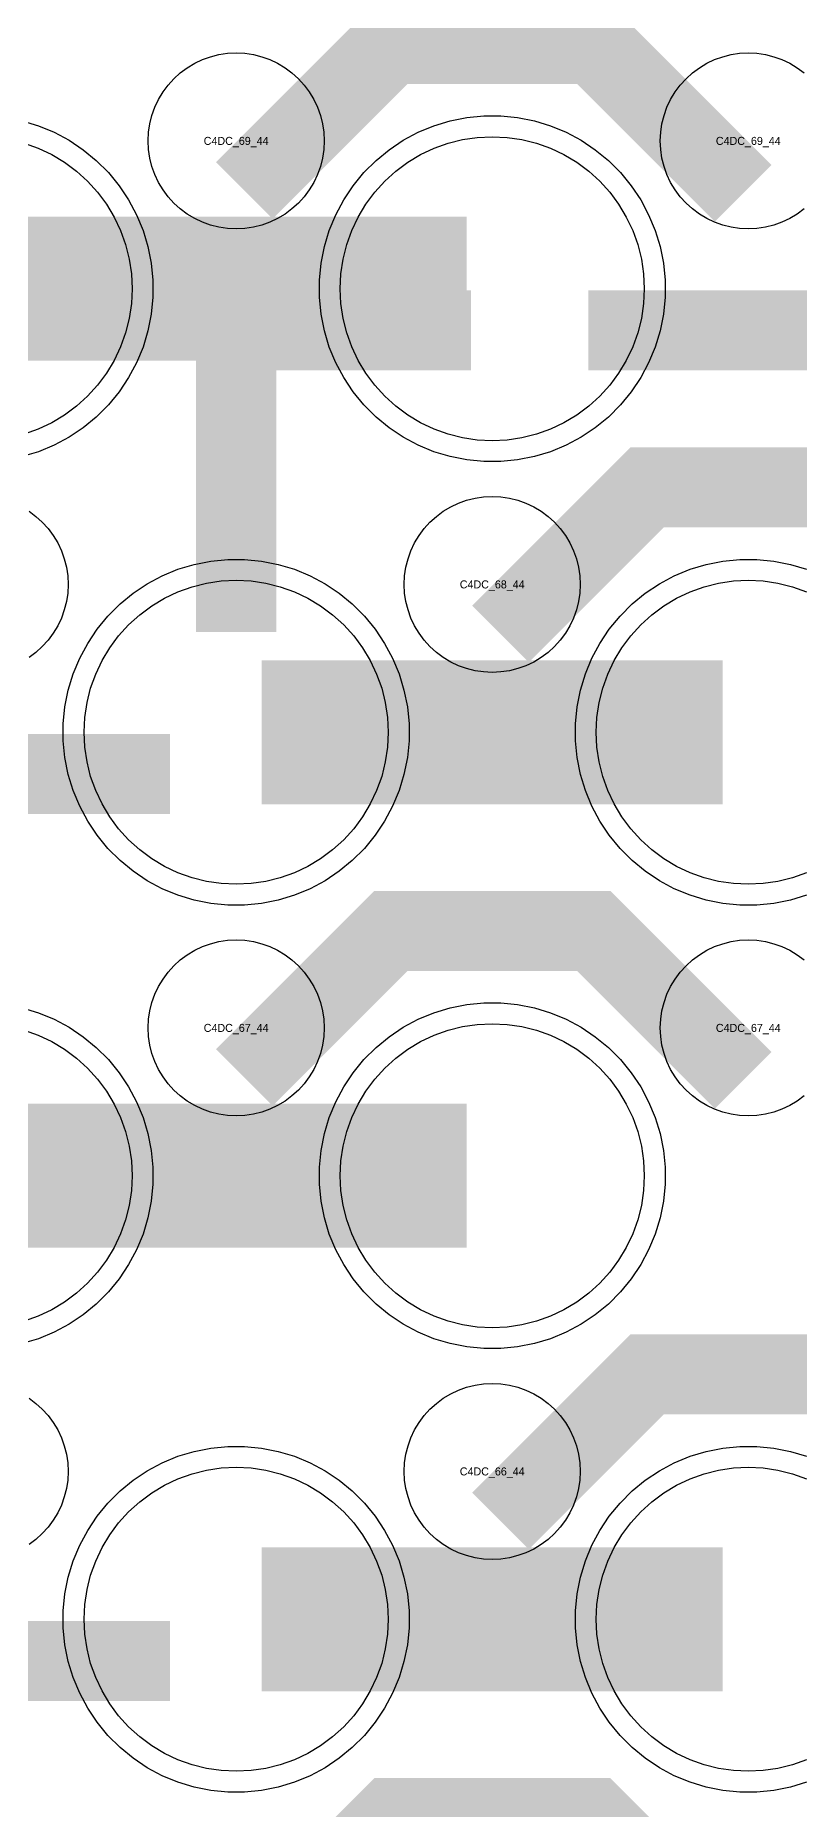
# Model space of a CAD drawing. Extents: x -11880 to 11880, y -14992 to 14992.
# Drawn here: x 2017 to 2256, y -5754 to -5200 of the extents above; entities that cross this region are included whole.
import ezdxf
from ezdxf.enums import TextEntityAlignment as Align

# ---------------------------------------------------------------- set-up
doc = ezdxf.new("R2010")
doc.units = 0
doc.header["$MEASUREMENT"] = 0
for name, color, linetype in [('GDS_775_DT_237', 138, 'CONTINUOUS'), ('RDL1_FS', 34, 'CONTINUOUS'), ('RDL_BS', 160, 'CONTINUOUS')]:
    doc.layers.add(name, color=color, linetype=linetype)

msp = doc.modelspace()

# ---------------------------------------------------------------- linework, layer by layer
at = {"layer": 'RDL1_FS', "color": 241, "true_color": 0xf7abae}
for points in [[(2160, -5326.154), (2155.343, -5325.925), (2150.732, -5325.241), (2146.209, -5324.109), (2141.819, -5322.537), (2137.605, -5320.545), (2133.605, -5318.147), (2129.86, -5315.369), (2126.406, -5312.239), (2123.276, -5308.785), (2120.498, -5305.04), (2118.1, -5301.04), (2116.108, -5296.826), (2114.536, -5292.436), (2113.404, -5287.913), (2112.72, -5283.302), (2112.491, -5278.645), (2112.72, -5273.988), (2113.404, -5269.377), (2114.536, -5264.854), (2116.108, -5260.464), (2118.1, -5256.25), (2120.498, -5252.25), (2123.276, -5248.505), (2126.406, -5245.051), (2129.86, -5241.921), (2133.605, -5239.143), (2137.605, -5236.745), (2141.819, -5234.753), (2146.209, -5233.181), (2150.732, -5232.049), (2155.343, -5231.365), (2160, -5231.136), (2164.657, -5231.365), (2169.268, -5232.049), (2173.791, -5233.181), (2178.181, -5234.753), (2182.395, -5236.745), (2186.395, -5239.143), (2190.14, -5241.921), (2193.594, -5245.051), (2196.724, -5248.505), (2199.502, -5252.25), (2201.9, -5256.25), (2203.892, -5260.464), (2205.464, -5264.854), (2206.596, -5269.377), (2207.28, -5273.988), (2207.509, -5278.645), (2207.28, -5283.302), (2206.596, -5287.913), (2205.464, -5292.436), (2203.892, -5296.826), (2201.9, -5301.04), (2199.502, -5305.04), (2196.724, -5308.785), (2193.594, -5312.239), (2190.14, -5315.369), (2186.395, -5318.147), (2182.395, -5320.545), (2178.181, -5322.537), (2173.791, -5324.109), (2169.268, -5325.241), (2164.657, -5325.925)], [(2080, -5464.719), (2075.343, -5464.49), (2070.732, -5463.806), (2066.209, -5462.674), (2061.819, -5461.102), (2057.605, -5459.11), (2053.605, -5456.712), (2049.86, -5453.934), (2046.406, -5450.804), (2043.276, -5447.35), (2040.498, -5443.605), (2038.1, -5439.605), (2036.108, -5435.391), (2034.536, -5431.001), (2033.404, -5426.478), (2032.72, -5421.867), (2032.491, -5417.21), (2032.72, -5412.553), (2033.404, -5407.942), (2034.536, -5403.419), (2036.108, -5399.029), (2038.1, -5394.815), (2040.498, -5390.815), (2043.276, -5387.07), (2046.406, -5383.616), (2049.86, -5380.486), (2053.605, -5377.708), (2057.605, -5375.31), (2061.819, -5373.318), (2066.209, -5371.746), (2070.732, -5370.614), (2075.343, -5369.93), (2080, -5369.701), (2084.657, -5369.93), (2089.268, -5370.614), (2093.791, -5371.746), (2098.181, -5373.318), (2102.395, -5375.31), (2106.395, -5377.708), (2110.14, -5380.486), (2113.594, -5383.616), (2116.724, -5387.07), (2119.502, -5390.815), (2121.9, -5394.815), (2123.892, -5399.029), (2125.464, -5403.419), (2126.596, -5407.942), (2127.28, -5412.553), (2127.509, -5417.21), (2127.28, -5421.867), (2126.596, -5426.478), (2125.464, -5431.001), (2123.892, -5435.391), (2121.9, -5439.605), (2119.502, -5443.605), (2116.724, -5447.35), (2113.594, -5450.804), (2110.14, -5453.934), (2106.395, -5456.712), (2102.395, -5459.11), (2098.181, -5461.102), (2093.791, -5462.674), (2089.268, -5463.806), (2084.657, -5464.49)], [(2160, -5603.279), (2155.343, -5603.05), (2150.732, -5602.366), (2146.209, -5601.234), (2141.819, -5599.662), (2137.605, -5597.67), (2133.605, -5595.272), (2129.86, -5592.494), (2126.406, -5589.364), (2123.276, -5585.91), (2120.498, -5582.165), (2118.1, -5578.165), (2116.108, -5573.951), (2114.536, -5569.561), (2113.404, -5565.038), (2112.72, -5560.427), (2112.491, -5555.77), (2112.72, -5551.113), (2113.404, -5546.502), (2114.536, -5541.979), (2116.108, -5537.589), (2118.1, -5533.375), (2120.498, -5529.375), (2123.276, -5525.63), (2126.406, -5522.176), (2129.86, -5519.046), (2133.605, -5516.268), (2137.605, -5513.87), (2141.819, -5511.878), (2146.209, -5510.306), (2150.732, -5509.174), (2155.343, -5508.49), (2160, -5508.261), (2164.657, -5508.49), (2169.268, -5509.174), (2173.791, -5510.306), (2178.181, -5511.878), (2182.395, -5513.87), (2186.395, -5516.268), (2190.14, -5519.046), (2193.594, -5522.176), (2196.724, -5525.63), (2199.502, -5529.375), (2201.9, -5533.375), (2203.892, -5537.589), (2205.464, -5541.979), (2206.596, -5546.502), (2207.28, -5551.113), (2207.509, -5555.77), (2207.28, -5560.427), (2206.596, -5565.038), (2205.464, -5569.561), (2203.892, -5573.951), (2201.9, -5578.165), (2199.502, -5582.165), (2196.724, -5585.91), (2193.594, -5589.364), (2190.14, -5592.494), (2186.395, -5595.272), (2182.395, -5597.67), (2178.181, -5599.662), (2173.791, -5601.234), (2169.268, -5602.366), (2164.657, -5603.05)], [(2080, -5741.844), (2075.343, -5741.615), (2070.732, -5740.931), (2066.209, -5739.799), (2061.819, -5738.227), (2057.605, -5736.235), (2053.605, -5733.837), (2049.86, -5731.059), (2046.406, -5727.929), (2043.276, -5724.475), (2040.498, -5720.73), (2038.1, -5716.73), (2036.108, -5712.516), (2034.536, -5708.126), (2033.404, -5703.603), (2032.72, -5698.992), (2032.491, -5694.335), (2032.72, -5689.678), (2033.404, -5685.067), (2034.536, -5680.544), (2036.108, -5676.154), (2038.1, -5671.94), (2040.498, -5667.94), (2043.276, -5664.195), (2046.406, -5660.741), (2049.86, -5657.611), (2053.605, -5654.833), (2057.605, -5652.435), (2061.819, -5650.443), (2066.209, -5648.871), (2070.732, -5647.739), (2075.343, -5647.055), (2080, -5646.826), (2084.657, -5647.055), (2089.268, -5647.739), (2093.791, -5648.871), (2098.181, -5650.443), (2102.395, -5652.435), (2106.395, -5654.833), (2110.14, -5657.611), (2113.594, -5660.741), (2116.724, -5664.195), (2119.502, -5667.94), (2121.9, -5671.94), (2123.892, -5676.154), (2125.464, -5680.544), (2126.596, -5685.067), (2127.28, -5689.678), (2127.509, -5694.335), (2127.28, -5698.992), (2126.596, -5703.603), (2125.464, -5708.126), (2123.892, -5712.516), (2121.9, -5716.73), (2119.502, -5720.73), (2116.724, -5724.475), (2113.594, -5727.929), (2110.14, -5731.059), (2106.395, -5733.837), (2102.395, -5736.235), (2098.181, -5738.227), (2093.791, -5739.799), (2089.268, -5740.931), (2084.657, -5741.615)]]:
    msp.add_lwpolyline(points, close=True, dxfattribs=at)
for points in [[(2013.791, -5233.181), (2018.181, -5234.753), (2022.395, -5236.745), (2026.395, -5239.143), (2030.14, -5241.921), (2033.594, -5245.051), (2036.724, -5248.505), (2039.502, -5252.25), (2041.9, -5256.25), (2043.892, -5260.464), (2045.464, -5264.854), (2046.596, -5269.377), (2047.28, -5273.988), (2047.509, -5278.645), (2047.28, -5283.302), (2046.596, -5287.913), (2045.464, -5292.436), (2043.892, -5296.826), (2041.9, -5301.04), (2039.502, -5305.04), (2036.724, -5308.785), (2033.594, -5312.239), (2030.14, -5315.369), (2026.395, -5318.147), (2022.395, -5320.545), (2018.181, -5322.537), (2013.791, -5324.109)], [(2258.181, -5461.102), (2253.791, -5462.674), (2249.268, -5463.806), (2244.657, -5464.49), (2240, -5464.719), (2235.343, -5464.49), (2230.732, -5463.806), (2226.209, -5462.674), (2221.819, -5461.102), (2217.605, -5459.11), (2213.605, -5456.712), (2209.86, -5453.934), (2206.406, -5450.804), (2203.276, -5447.35), (2200.498, -5443.605), (2198.1, -5439.605), (2196.108, -5435.391), (2194.536, -5431.001), (2193.404, -5426.478), (2192.72, -5421.867), (2192.491, -5417.21), (2192.72, -5412.553), (2193.404, -5407.942), (2194.536, -5403.419), (2196.108, -5399.029), (2198.1, -5394.815), (2200.498, -5390.815), (2203.276, -5387.07), (2206.406, -5383.616), (2209.86, -5380.486), (2213.605, -5377.708), (2217.605, -5375.31), (2221.819, -5373.318), (2226.209, -5371.746), (2230.732, -5370.614), (2235.343, -5369.93), (2240, -5369.701), (2244.657, -5369.93), (2249.268, -5370.614), (2253.791, -5371.746), (2258.181, -5373.318)], [(2013.791, -5510.306), (2018.181, -5511.878), (2022.395, -5513.87), (2026.395, -5516.268), (2030.14, -5519.046), (2033.594, -5522.176), (2036.724, -5525.63), (2039.502, -5529.375), (2041.9, -5533.375), (2043.892, -5537.589), (2045.464, -5541.979), (2046.596, -5546.502), (2047.28, -5551.113), (2047.509, -5555.77), (2047.28, -5560.427), (2046.596, -5565.038), (2045.464, -5569.561), (2043.892, -5573.951), (2041.9, -5578.165), (2039.502, -5582.165), (2036.724, -5585.91), (2033.594, -5589.364), (2030.14, -5592.494), (2026.395, -5595.272), (2022.395, -5597.67), (2018.181, -5599.662), (2013.791, -5601.234)], [(2258.181, -5738.227), (2253.791, -5739.799), (2249.268, -5740.931), (2244.657, -5741.615), (2240, -5741.844), (2235.343, -5741.615), (2230.732, -5740.931), (2226.209, -5739.799), (2221.819, -5738.227), (2217.605, -5736.235), (2213.605, -5733.837), (2209.86, -5731.059), (2206.406, -5727.929), (2203.276, -5724.475), (2200.498, -5720.73), (2198.1, -5716.73), (2196.108, -5712.516), (2194.536, -5708.126), (2193.404, -5703.603), (2192.72, -5698.992), (2192.491, -5694.335), (2192.72, -5689.678), (2193.404, -5685.067), (2194.536, -5680.544), (2196.108, -5676.154), (2198.1, -5671.94), (2200.498, -5667.94), (2203.276, -5664.195), (2206.406, -5660.741), (2209.86, -5657.611), (2213.605, -5654.833), (2217.605, -5652.435), (2221.819, -5650.443), (2226.209, -5648.871), (2230.732, -5647.739), (2235.343, -5647.055), (2240, -5646.826), (2244.657, -5647.055), (2249.268, -5647.739), (2253.791, -5648.871), (2258.181, -5650.443)]]:
    msp.add_lwpolyline(points, dxfattribs=at)
for points in [[(2008.002, -5278.645, 45, 45, 0), (2080.002, -5278.645, 45, 45, 0)], [(2080.002, -5278.645, 45, 45, 0), (2152.002, -5278.645, 45, 45, 0)], [(2088.002, -5417.21, 45, 45, 0), (2160.002, -5417.21, 45, 45, 0)], [(2160.002, -5417.21, 45, 45, 0), (2232.002, -5417.21, 45, 45, 0)], [(2008.002, -5555.77, 45, 45, 0), (2080.002, -5555.77, 45, 45, 0)], [(2080.002, -5555.77, 45, 45, 0), (2152.002, -5555.77, 45, 45, 0)], [(2088.002, -5694.335, 45, 45, 0), (2160.002, -5694.335, 45, 45, 0)], [(2160.002, -5694.335, 45, 45, 0), (2232.002, -5694.335, 45, 45, 0)]]:
    msp.add_lwpolyline(points, format="xyseb", dxfattribs=at)
at = {"layer": 'RDL_BS'}
for points in [[(2082.562, -5247.959, 25, 25, 0), (2128.377, -5202.144, 25, 25, 0), (2161.93, -5202.144, 25, 25, 0)], [(2238.401, -5248.858, 25, 25, 0), (2191.687, -5202.144, 25, 25, 0), (2161.929, -5202.144, 25, 25, 0)], [(2080, -5309.627, 25, 25, 0), (2080, -5355.247, 25, 25, 0)], [(2162.562, -5386.524, 25, 25, 0), (2208.377, -5340.709, 25, 25, 0), (2241.93, -5340.709, 25, 25, 0)], [(2318.401, -5387.423, 25, 25, 0), (2271.687, -5340.709, 25, 25, 0), (2241.929, -5340.709, 25, 25, 0)], [(2082.562, -5525.084, 25, 25, 0), (2128.377, -5479.269, 25, 25, 0), (2161.93, -5479.269, 25, 25, 0)], [(2238.401, -5525.983, 25, 25, 0), (2191.687, -5479.269, 25, 25, 0), (2161.929, -5479.269, 25, 25, 0)], [(2162.562, -5663.649, 25, 25, 0), (2208.377, -5617.834, 25, 25, 0), (2241.93, -5617.834, 25, 25, 0)], [(2318.401, -5664.548, 25, 25, 0), (2271.687, -5617.834, 25, 25, 0), (2241.929, -5617.834, 25, 25, 0)], [(2082.562, -5802.214, 25, 25, 0), (2128.377, -5756.399, 25, 25, 0), (2161.93, -5756.399, 25, 25, 0)], [(2238.401, -5803.113, 25, 25, 0), (2191.687, -5756.399, 25, 25, 0), (2161.929, -5756.399, 25, 25, 0)]]:
    msp.add_lwpolyline(points, format="xyseb", dxfattribs=at)
for points in [[(2080, -5259.951), (2077.307, -5259.819), (2074.635, -5259.423), (2072.016, -5258.766), (2069.481, -5257.859), (2067.044, -5256.707), (2064.72, -5255.314), (2062.557, -5253.711), (2060.558, -5251.899), (2058.746, -5249.9), (2057.143, -5247.737), (2055.75, -5245.413), (2054.598, -5242.976), (2053.691, -5240.441), (2053.034, -5237.822), (2052.638, -5235.15), (2052.506, -5232.457), (2052.638, -5229.764), (2053.034, -5227.092), (2053.691, -5224.473), (2054.598, -5221.938), (2055.75, -5219.501), (2057.143, -5217.177), (2058.746, -5215.014), (2060.558, -5213.015), (2062.557, -5211.203), (2064.72, -5209.6), (2067.044, -5208.207), (2069.481, -5207.055), (2072.016, -5206.148), (2074.635, -5205.491), (2077.307, -5205.095), (2080, -5204.963), (2082.693, -5205.095), (2085.365, -5205.491), (2087.984, -5206.148), (2090.519, -5207.055), (2092.956, -5208.207), (2095.28, -5209.6), (2097.443, -5211.203), (2099.442, -5213.015), (2101.254, -5215.014), (2102.857, -5217.177), (2104.25, -5219.501), (2105.402, -5221.938), (2106.309, -5224.473), (2106.966, -5227.092), (2107.362, -5229.764), (2107.494, -5232.457), (2107.362, -5235.15), (2106.966, -5237.822), (2106.309, -5240.441), (2105.402, -5242.976), (2104.25, -5245.413), (2102.857, -5247.737), (2101.254, -5249.9), (2099.442, -5251.899), (2097.443, -5253.711), (2095.28, -5255.314), (2092.956, -5256.707), (2090.519, -5257.859), (2087.984, -5258.766), (2085.365, -5259.423), (2082.693, -5259.819)], [(2160, -5398.516), (2157.307, -5398.384), (2154.635, -5397.988), (2152.016, -5397.331), (2149.481, -5396.424), (2147.044, -5395.272), (2144.72, -5393.879), (2142.557, -5392.276), (2140.558, -5390.464), (2138.746, -5388.465), (2137.143, -5386.302), (2135.75, -5383.978), (2134.598, -5381.541), (2133.691, -5379.006), (2133.034, -5376.387), (2132.638, -5373.715), (2132.506, -5371.022), (2132.638, -5368.329), (2133.034, -5365.657), (2133.691, -5363.038), (2134.598, -5360.503), (2135.75, -5358.066), (2137.143, -5355.742), (2138.746, -5353.579), (2140.558, -5351.58), (2142.557, -5349.768), (2144.72, -5348.165), (2147.044, -5346.772), (2149.481, -5345.62), (2152.016, -5344.713), (2154.635, -5344.056), (2157.307, -5343.66), (2160, -5343.528), (2162.693, -5343.66), (2165.365, -5344.056), (2167.984, -5344.713), (2170.519, -5345.62), (2172.956, -5346.772), (2175.28, -5348.165), (2177.443, -5349.768), (2179.442, -5351.58), (2181.254, -5353.579), (2182.857, -5355.742), (2184.25, -5358.066), (2185.402, -5360.503), (2186.309, -5363.038), (2186.966, -5365.657), (2187.362, -5368.329), (2187.494, -5371.022), (2187.362, -5373.715), (2186.966, -5376.387), (2186.309, -5379.006), (2185.402, -5381.541), (2184.25, -5383.978), (2182.857, -5386.302), (2181.254, -5388.465), (2179.442, -5390.464), (2177.443, -5392.276), (2175.28, -5393.879), (2172.956, -5395.272), (2170.519, -5396.424), (2167.984, -5397.331), (2165.365, -5397.988), (2162.693, -5398.384)], [(2080, -5537.076), (2077.307, -5536.944), (2074.635, -5536.548), (2072.016, -5535.891), (2069.481, -5534.984), (2067.044, -5533.832), (2064.72, -5532.439), (2062.557, -5530.836), (2060.558, -5529.024), (2058.746, -5527.025), (2057.143, -5524.862), (2055.75, -5522.538), (2054.598, -5520.101), (2053.691, -5517.566), (2053.034, -5514.947), (2052.638, -5512.275), (2052.506, -5509.582), (2052.638, -5506.889), (2053.034, -5504.217), (2053.691, -5501.598), (2054.598, -5499.063), (2055.75, -5496.626), (2057.143, -5494.302), (2058.746, -5492.139), (2060.558, -5490.14), (2062.557, -5488.328), (2064.72, -5486.725), (2067.044, -5485.332), (2069.481, -5484.18), (2072.016, -5483.273), (2074.635, -5482.616), (2077.307, -5482.22), (2080, -5482.088), (2082.693, -5482.22), (2085.365, -5482.616), (2087.984, -5483.273), (2090.519, -5484.18), (2092.956, -5485.332), (2095.28, -5486.725), (2097.443, -5488.328), (2099.442, -5490.14), (2101.254, -5492.139), (2102.857, -5494.302), (2104.25, -5496.626), (2105.402, -5499.063), (2106.309, -5501.598), (2106.966, -5504.217), (2107.362, -5506.889), (2107.494, -5509.582), (2107.362, -5512.275), (2106.966, -5514.947), (2106.309, -5517.566), (2105.402, -5520.101), (2104.25, -5522.538), (2102.857, -5524.862), (2101.254, -5527.025), (2099.442, -5529.024), (2097.443, -5530.836), (2095.28, -5532.439), (2092.956, -5533.832), (2090.519, -5534.984), (2087.984, -5535.891), (2085.365, -5536.548), (2082.693, -5536.944)], [(2160, -5675.641), (2157.307, -5675.509), (2154.635, -5675.113), (2152.016, -5674.456), (2149.481, -5673.549), (2147.044, -5672.397), (2144.72, -5671.004), (2142.557, -5669.401), (2140.558, -5667.589), (2138.746, -5665.59), (2137.143, -5663.427), (2135.75, -5661.103), (2134.598, -5658.666), (2133.691, -5656.131), (2133.034, -5653.512), (2132.638, -5650.84), (2132.506, -5648.147), (2132.638, -5645.454), (2133.034, -5642.782), (2133.691, -5640.163), (2134.598, -5637.628), (2135.75, -5635.191), (2137.143, -5632.867), (2138.746, -5630.704), (2140.558, -5628.705), (2142.557, -5626.893), (2144.72, -5625.29), (2147.044, -5623.897), (2149.481, -5622.745), (2152.016, -5621.838), (2154.635, -5621.181), (2157.307, -5620.785), (2160, -5620.653), (2162.693, -5620.785), (2165.365, -5621.181), (2167.984, -5621.838), (2170.519, -5622.745), (2172.956, -5623.897), (2175.28, -5625.29), (2177.443, -5626.893), (2179.442, -5628.705), (2181.254, -5630.704), (2182.857, -5632.867), (2184.25, -5635.191), (2185.402, -5637.628), (2186.309, -5640.163), (2186.966, -5642.782), (2187.362, -5645.454), (2187.494, -5648.147), (2187.362, -5650.84), (2186.966, -5653.512), (2186.309, -5656.131), (2185.402, -5658.666), (2184.25, -5661.103), (2182.857, -5663.427), (2181.254, -5665.59), (2179.442, -5667.589), (2177.443, -5669.401), (2175.28, -5671.004), (2172.956, -5672.397), (2170.519, -5673.549), (2167.984, -5674.456), (2165.365, -5675.113), (2162.693, -5675.509)]]:
    msp.add_lwpolyline(points, close=True, dxfattribs=at)
for points in [[(2257.443, -5253.711), (2255.28, -5255.314), (2252.956, -5256.707), (2250.519, -5257.859), (2247.984, -5258.766), (2245.365, -5259.423), (2242.693, -5259.819), (2240, -5259.951), (2237.307, -5259.819), (2234.635, -5259.423), (2232.016, -5258.766), (2229.481, -5257.859), (2227.044, -5256.707), (2224.72, -5255.314), (2222.557, -5253.711), (2220.558, -5251.899), (2218.746, -5249.9), (2217.143, -5247.737), (2215.75, -5245.413), (2214.598, -5242.976), (2213.691, -5240.441), (2213.034, -5237.822), (2212.638, -5235.15), (2212.506, -5232.457), (2212.638, -5229.764), (2213.034, -5227.092), (2213.691, -5224.473), (2214.598, -5221.938), (2215.75, -5219.501), (2217.143, -5217.177), (2218.746, -5215.014), (2220.558, -5213.015), (2222.557, -5211.203), (2224.72, -5209.6), (2227.044, -5208.207), (2229.481, -5207.055), (2232.016, -5206.148), (2234.635, -5205.491), (2237.307, -5205.095), (2240, -5204.963), (2242.693, -5205.095), (2245.365, -5205.491), (2247.984, -5206.148), (2250.519, -5207.055), (2252.956, -5208.207), (2255.28, -5209.6), (2257.443, -5211.203)], [(2015.28, -5348.165), (2017.443, -5349.768), (2019.442, -5351.58), (2021.254, -5353.579), (2022.857, -5355.742), (2024.25, -5358.066), (2025.402, -5360.503), (2026.309, -5363.038), (2026.966, -5365.657), (2027.362, -5368.329), (2027.494, -5371.022), (2027.362, -5373.715), (2026.966, -5376.387), (2026.309, -5379.006), (2025.402, -5381.541), (2024.25, -5383.978), (2022.857, -5386.302), (2021.254, -5388.465), (2019.442, -5390.464), (2017.443, -5392.276), (2015.28, -5393.879)], [(2257.443, -5530.836), (2255.28, -5532.439), (2252.956, -5533.832), (2250.519, -5534.984), (2247.984, -5535.891), (2245.365, -5536.548), (2242.693, -5536.944), (2240, -5537.076), (2237.307, -5536.944), (2234.635, -5536.548), (2232.016, -5535.891), (2229.481, -5534.984), (2227.044, -5533.832), (2224.72, -5532.439), (2222.557, -5530.836), (2220.558, -5529.024), (2218.746, -5527.025), (2217.143, -5524.862), (2215.75, -5522.538), (2214.598, -5520.101), (2213.691, -5517.566), (2213.034, -5514.947), (2212.638, -5512.275), (2212.506, -5509.582), (2212.638, -5506.889), (2213.034, -5504.217), (2213.691, -5501.598), (2214.598, -5499.063), (2215.75, -5496.626), (2217.143, -5494.302), (2218.746, -5492.139), (2220.558, -5490.14), (2222.557, -5488.328), (2224.72, -5486.725), (2227.044, -5485.332), (2229.481, -5484.18), (2232.016, -5483.273), (2234.635, -5482.616), (2237.307, -5482.22), (2240, -5482.088), (2242.693, -5482.22), (2245.365, -5482.616), (2247.984, -5483.273), (2250.519, -5484.18), (2252.956, -5485.332), (2255.28, -5486.725), (2257.443, -5488.328)], [(2015.28, -5625.29), (2017.443, -5626.893), (2019.442, -5628.705), (2021.254, -5630.704), (2022.857, -5632.867), (2024.25, -5635.191), (2025.402, -5637.628), (2026.309, -5640.163), (2026.966, -5642.782), (2027.362, -5645.454), (2027.494, -5648.147), (2027.362, -5650.84), (2026.966, -5653.512), (2026.309, -5656.131), (2025.402, -5658.666), (2024.25, -5661.103), (2022.857, -5663.427), (2021.254, -5665.59), (2019.442, -5667.589), (2017.443, -5669.401), (2015.28, -5671.004)]]:
    msp.add_lwpolyline(points, dxfattribs=at)
at = {"layer": 'RDL_BS', "color": 241, "true_color": 0xf7abae}
for points in [[(2013.165, -5226.208), (2018.205, -5227.739), (2023.115, -5229.77), (2027.777, -5232.262), (2032.191, -5235.209), (2036.292, -5238.571), (2040.074, -5242.353), (2043.436, -5246.454), (2046.383, -5250.868), (2048.875, -5255.53), (2050.906, -5260.44), (2052.437, -5265.48), (2053.483, -5270.707), (2054, -5276.001), (2054, -5281.289), (2053.483, -5286.583), (2052.437, -5291.81), (2050.906, -5296.85), (2048.875, -5301.76), (2046.383, -5306.422), (2043.436, -5310.836), (2040.074, -5314.937), (2036.292, -5318.719), (2032.191, -5322.081), (2027.777, -5325.028), (2023.115, -5327.52), (2018.205, -5329.551), (2013.165, -5331.082)], [(2258.205, -5468.116), (2253.165, -5469.647), (2247.938, -5470.693), (2242.644, -5471.21), (2237.356, -5471.21), (2232.062, -5470.693), (2226.835, -5469.647), (2221.795, -5468.116), (2216.885, -5466.085), (2212.223, -5463.593), (2207.809, -5460.646), (2203.708, -5457.284), (2199.926, -5453.502), (2196.564, -5449.401), (2193.617, -5444.987), (2191.125, -5440.325), (2189.094, -5435.415), (2187.563, -5430.375), (2186.517, -5425.148), (2186, -5419.854), (2186, -5414.566), (2186.517, -5409.272), (2187.563, -5404.045), (2189.094, -5399.005), (2191.125, -5394.095), (2193.617, -5389.433), (2196.564, -5385.019), (2199.926, -5380.918), (2203.708, -5377.136), (2207.809, -5373.774), (2212.223, -5370.827), (2216.885, -5368.335), (2221.795, -5366.304), (2226.835, -5364.773), (2232.062, -5363.727), (2237.356, -5363.21), (2242.644, -5363.21), (2247.938, -5363.727), (2253.165, -5364.773), (2258.205, -5366.304)], [(2013.165, -5503.333), (2018.205, -5504.864), (2023.115, -5506.895), (2027.777, -5509.387), (2032.191, -5512.334), (2036.292, -5515.696), (2040.074, -5519.478), (2043.436, -5523.579), (2046.383, -5527.993), (2048.875, -5532.655), (2050.906, -5537.565), (2052.437, -5542.605), (2053.483, -5547.832), (2054, -5553.126), (2054, -5558.414), (2053.483, -5563.708), (2052.437, -5568.935), (2050.906, -5573.975), (2048.875, -5578.885), (2046.383, -5583.547), (2043.436, -5587.961), (2040.074, -5592.062), (2036.292, -5595.844), (2032.191, -5599.206), (2027.777, -5602.153), (2023.115, -5604.645), (2018.205, -5606.676), (2013.165, -5608.207)], [(2258.205, -5745.241), (2253.165, -5746.772), (2247.938, -5747.818), (2242.644, -5748.335), (2237.356, -5748.335), (2232.062, -5747.818), (2226.835, -5746.772), (2221.795, -5745.241), (2216.885, -5743.21), (2212.223, -5740.718), (2207.809, -5737.771), (2203.708, -5734.409), (2199.926, -5730.627), (2196.564, -5726.526), (2193.617, -5722.112), (2191.125, -5717.45), (2189.094, -5712.54), (2187.563, -5707.5), (2186.517, -5702.273), (2186, -5696.979), (2186, -5691.691), (2186.517, -5686.397), (2187.563, -5681.17), (2189.094, -5676.13), (2191.125, -5671.22), (2193.617, -5666.558), (2196.564, -5662.144), (2199.926, -5658.043), (2203.708, -5654.261), (2207.809, -5650.899), (2212.223, -5647.952), (2216.885, -5645.46), (2221.795, -5643.429), (2226.835, -5641.898), (2232.062, -5640.852), (2237.356, -5640.335), (2242.644, -5640.335), (2247.938, -5640.852), (2253.165, -5641.898), (2258.205, -5643.429)]]:
    msp.add_lwpolyline(points, dxfattribs=at)
for points in [[(2157.356, -5332.645), (2152.062, -5332.128), (2146.835, -5331.082), (2141.795, -5329.551), (2136.885, -5327.52), (2132.223, -5325.028), (2127.809, -5322.081), (2123.708, -5318.719), (2119.926, -5314.937), (2116.564, -5310.836), (2113.617, -5306.422), (2111.125, -5301.76), (2109.094, -5296.85), (2107.563, -5291.81), (2106.517, -5286.583), (2106, -5281.289), (2106, -5276.001), (2106.517, -5270.707), (2107.563, -5265.48), (2109.094, -5260.44), (2111.125, -5255.53), (2113.617, -5250.868), (2116.564, -5246.454), (2119.926, -5242.353), (2123.708, -5238.571), (2127.809, -5235.209), (2132.223, -5232.262), (2136.885, -5229.77), (2141.795, -5227.739), (2146.835, -5226.208), (2152.062, -5225.162), (2157.356, -5224.645), (2162.644, -5224.645), (2167.938, -5225.162), (2173.165, -5226.208), (2178.205, -5227.739), (2183.115, -5229.77), (2187.777, -5232.262), (2192.191, -5235.209), (2196.292, -5238.571), (2200.074, -5242.353), (2203.436, -5246.454), (2206.383, -5250.868), (2208.875, -5255.53), (2210.906, -5260.44), (2212.437, -5265.48), (2213.483, -5270.707), (2214, -5276.001), (2214, -5281.289), (2213.483, -5286.583), (2212.437, -5291.81), (2210.906, -5296.85), (2208.875, -5301.76), (2206.383, -5306.422), (2203.436, -5310.836), (2200.074, -5314.937), (2196.292, -5318.719), (2192.191, -5322.081), (2187.777, -5325.028), (2183.115, -5327.52), (2178.205, -5329.551), (2173.165, -5331.082), (2167.938, -5332.128), (2162.644, -5332.645)], [(2077.356, -5471.21), (2072.062, -5470.693), (2066.835, -5469.647), (2061.795, -5468.116), (2056.885, -5466.085), (2052.223, -5463.593), (2047.809, -5460.646), (2043.708, -5457.284), (2039.926, -5453.502), (2036.564, -5449.401), (2033.617, -5444.987), (2031.125, -5440.325), (2029.094, -5435.415), (2027.563, -5430.375), (2026.517, -5425.148), (2026, -5419.854), (2026, -5414.566), (2026.517, -5409.272), (2027.563, -5404.045), (2029.094, -5399.005), (2031.125, -5394.095), (2033.617, -5389.433), (2036.564, -5385.019), (2039.926, -5380.918), (2043.708, -5377.136), (2047.809, -5373.774), (2052.223, -5370.827), (2056.885, -5368.335), (2061.795, -5366.304), (2066.835, -5364.773), (2072.062, -5363.727), (2077.356, -5363.21), (2082.644, -5363.21), (2087.938, -5363.727), (2093.165, -5364.773), (2098.205, -5366.304), (2103.115, -5368.335), (2107.777, -5370.827), (2112.191, -5373.774), (2116.292, -5377.136), (2120.074, -5380.918), (2123.436, -5385.019), (2126.383, -5389.433), (2128.875, -5394.095), (2130.906, -5399.005), (2132.437, -5404.045), (2133.483, -5409.272), (2134, -5414.566), (2134, -5419.854), (2133.483, -5425.148), (2132.437, -5430.375), (2130.906, -5435.415), (2128.875, -5440.325), (2126.383, -5444.987), (2123.436, -5449.401), (2120.074, -5453.502), (2116.292, -5457.284), (2112.191, -5460.646), (2107.777, -5463.593), (2103.115, -5466.085), (2098.205, -5468.116), (2093.165, -5469.647), (2087.938, -5470.693), (2082.644, -5471.21)], [(2157.356, -5609.77), (2152.062, -5609.253), (2146.835, -5608.207), (2141.795, -5606.676), (2136.885, -5604.645), (2132.223, -5602.153), (2127.809, -5599.206), (2123.708, -5595.844), (2119.926, -5592.062), (2116.564, -5587.961), (2113.617, -5583.547), (2111.125, -5578.885), (2109.094, -5573.975), (2107.563, -5568.935), (2106.517, -5563.708), (2106, -5558.414), (2106, -5553.126), (2106.517, -5547.832), (2107.563, -5542.605), (2109.094, -5537.565), (2111.125, -5532.655), (2113.617, -5527.993), (2116.564, -5523.579), (2119.926, -5519.478), (2123.708, -5515.696), (2127.809, -5512.334), (2132.223, -5509.387), (2136.885, -5506.895), (2141.795, -5504.864), (2146.835, -5503.333), (2152.062, -5502.287), (2157.356, -5501.77), (2162.644, -5501.77), (2167.938, -5502.287), (2173.165, -5503.333), (2178.205, -5504.864), (2183.115, -5506.895), (2187.777, -5509.387), (2192.191, -5512.334), (2196.292, -5515.696), (2200.074, -5519.478), (2203.436, -5523.579), (2206.383, -5527.993), (2208.875, -5532.655), (2210.906, -5537.565), (2212.437, -5542.605), (2213.483, -5547.832), (2214, -5553.126), (2214, -5558.414), (2213.483, -5563.708), (2212.437, -5568.935), (2210.906, -5573.975), (2208.875, -5578.885), (2206.383, -5583.547), (2203.436, -5587.961), (2200.074, -5592.062), (2196.292, -5595.844), (2192.191, -5599.206), (2187.777, -5602.153), (2183.115, -5604.645), (2178.205, -5606.676), (2173.165, -5608.207), (2167.938, -5609.253), (2162.644, -5609.77)], [(2077.356, -5748.335), (2072.062, -5747.818), (2066.835, -5746.772), (2061.795, -5745.241), (2056.885, -5743.21), (2052.223, -5740.718), (2047.809, -5737.771), (2043.708, -5734.409), (2039.926, -5730.627), (2036.564, -5726.526), (2033.617, -5722.112), (2031.125, -5717.45), (2029.094, -5712.54), (2027.563, -5707.5), (2026.517, -5702.273), (2026, -5696.979), (2026, -5691.691), (2026.517, -5686.397), (2027.563, -5681.17), (2029.094, -5676.13), (2031.125, -5671.22), (2033.617, -5666.558), (2036.564, -5662.144), (2039.926, -5658.043), (2043.708, -5654.261), (2047.809, -5650.899), (2052.223, -5647.952), (2056.885, -5645.46), (2061.795, -5643.429), (2066.835, -5641.898), (2072.062, -5640.852), (2077.356, -5640.335), (2082.644, -5640.335), (2087.938, -5640.852), (2093.165, -5641.898), (2098.205, -5643.429), (2103.115, -5645.46), (2107.777, -5647.952), (2112.191, -5650.899), (2116.292, -5654.261), (2120.074, -5658.043), (2123.436, -5662.144), (2126.383, -5666.558), (2128.875, -5671.22), (2130.906, -5676.13), (2132.437, -5681.17), (2133.483, -5686.397), (2134, -5691.691), (2134, -5696.979), (2133.483, -5702.273), (2132.437, -5707.5), (2130.906, -5712.54), (2128.875, -5717.45), (2126.383, -5722.112), (2123.436, -5726.526), (2120.074, -5730.627), (2116.292, -5734.409), (2112.191, -5737.771), (2107.777, -5740.718), (2103.115, -5743.21), (2098.205, -5745.241), (2093.165, -5746.772), (2087.938, -5747.818), (2082.644, -5748.335)]]:
    msp.add_lwpolyline(points, close=True, dxfattribs=at)
for points in [[(2080, -5385.935, 25, 25, 0), (2080, -5279.158, 25, 25, 0)], [(2067.5, -5291.658, 25, 25, 0), (2153.333, -5291.658, 25, 25, 0)], [(2107.056, -5291.658, 25, 25, 0), (2148.26, -5291.658, 25, 25, 0)], [(2190.016, -5291.658, 25, 25, 0), (2299.281, -5291.658, 25, 25, 0)], [(1950.016, -5430.223, 25, 25, 0), (2059.281, -5430.223, 25, 25, 0)], [(1950.016, -5707.348, 25, 25, 0), (2059.281, -5707.348, 25, 25, 0)]]:
    msp.add_lwpolyline(points, format="xyseb", dxfattribs=at)

# ---------------------------------------------------------------- texts
at = {"layer": 'GDS_775_DT_237'}
for s, p in [('C4DC_69_44', (2080, -5232.457)), ('C4DC_69_44', (2080, -5232.457)), ('C4DC_69_44', (2240, -5232.457)), ('C4DC_69_44', (2240, -5232.457)), ('C4DC_68_44', (2160, -5371.022)), ('C4DC_68_44', (2160, -5371.022)), ('C4DC_67_44', (2080, -5509.582)), ('C4DC_67_44', (2080, -5509.582)), ('C4DC_67_44', (2240, -5509.582)), ('C4DC_67_44', (2240, -5509.582)), ('C4DC_66_44', (2160, -5648.147)), ('C4DC_66_44', (2160, -5648.147))]:
    msp.add_text(s, height=2.5, dxfattribs=at).set_placement(p, align=Align.MIDDLE_CENTER)

doc.saveas('drawing.dxf')
